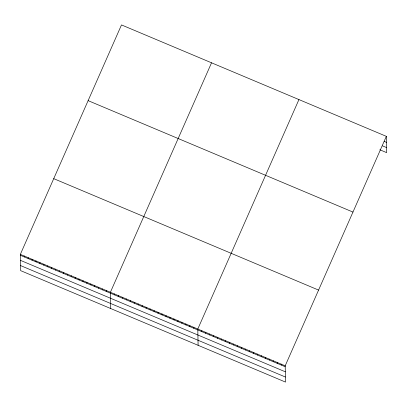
<?xml version="1.0" encoding="UTF-8"?>
<svg xmlns="http://www.w3.org/2000/svg" width="407" height="407" viewBox="0 0 407 407"><rect width="100%" height="100%" fill="white"/><g stroke="black" fill="none" stroke-linecap="round" stroke-linejoin="round"><path stroke-width="0.61" d="M386.34 136.35L285.195 365.807L285.505 382.081L20.66 270.65L20.35 254.37L121.495 24.919L386.34 136.35L386.65 152.63L379.838 149.766M211.538 62.805L110.399 292.257L110.709 308.537M298.936 99.578L197.797 329.034L198.107 345.309M384.183 141.387L386.452 142.343M382.58 145.889L386.553 147.563M88.115 100.636L352.961 212.072M53.729 178.653L318.574 290.084M20.35 254.37L285.195 365.807M20.365 255.291L285.21 366.727M20.467 260.358L285.312 371.795M20.564 265.578L285.409 377.014M281.222 364.133L281.242 365.054M277.248 362.464L277.269 363.385M273.275 360.79L273.295 361.711M269.302 359.122L269.322 360.042M265.333 357.448L265.349 358.369M261.36 355.774L261.375 356.695M257.387 354.105L257.402 355.026M253.413 352.431L253.429 353.352M249.44 350.763L249.46 351.684M245.467 349.089L245.487 350.01M241.493 347.42L241.514 348.341M237.52 345.747L237.54 346.667M233.552 344.078L233.567 344.999M229.579 342.404L229.594 343.325M225.605 340.73L225.62 341.651M221.632 339.062L221.647 339.982M217.659 337.388L217.679 338.309M213.685 335.719L213.706 336.64M209.712 334.045L209.732 334.966M205.744 332.377L205.759 333.297M201.77 330.703L201.786 331.624M193.824 327.36L193.839 328.281M189.85 325.686L189.871 326.607M185.877 324.018L185.897 324.939M181.904 322.344L181.924 323.265M177.93 320.675L177.951 321.596M173.962 319.002L173.977 319.922M169.989 317.333L170.004 318.254M166.015 315.659L166.031 316.58M162.042 313.99L162.057 314.911M158.069 312.317L158.089 313.237M154.095 310.643L154.116 311.564M150.122 308.974L150.142 309.895M146.154 307.3L146.169 308.221M142.18 305.632L142.196 306.552M138.207 303.958L138.222 304.879M134.234 302.289L134.249 303.21M130.26 300.615L130.281 301.536M126.287 298.947L126.307 299.867M122.314 297.273L122.334 298.194M118.34 295.599L118.361 296.52M114.372 293.93L114.387 294.851M106.481 290.613L106.502 291.534M102.569 288.965L102.584 289.886M98.652 287.317L98.672 288.237M94.734 285.668L94.755 286.589M90.822 284.02L90.837 284.941M86.905 282.377L86.925 283.297M82.992 280.728L83.008 281.649M79.075 279.08L79.095 280.001M75.163 277.432L75.178 278.352M71.245 275.783L71.266 276.704M67.333 274.14L67.348 275.061M63.416 272.492L63.436 273.412M59.503 270.843L59.519 271.764M55.586 269.195L55.601 270.116M51.669 267.547L51.689 268.467M47.756 265.903L47.772 266.824M43.839 264.255L43.859 265.176M39.927 262.607L39.942 263.527M36.009 260.958L36.03 261.879M32.097 259.31L32.112 260.231M28.18 257.667L28.2 258.587M24.267 256.018L24.283 256.939"/></g></svg>
